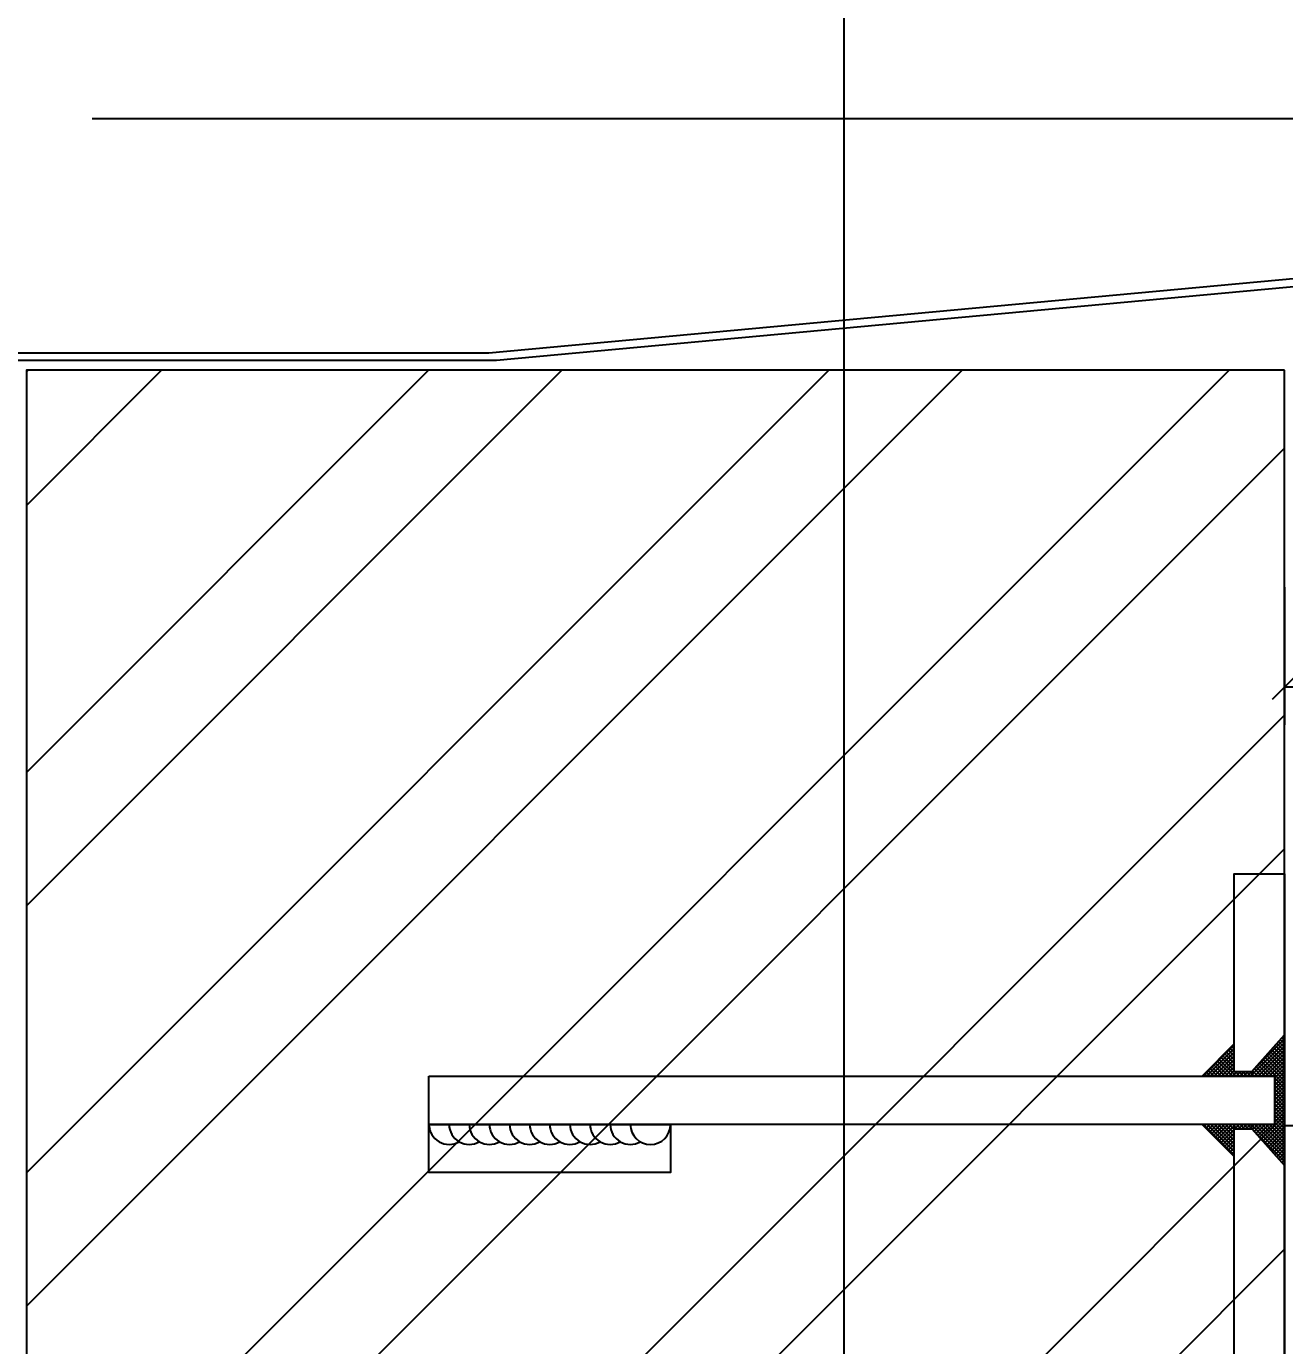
# Model space of a CAD drawing. Header units: millimetres. Extents: x 19684 to 58158, y -7929 to 13062.
# Drawn here: x 54377.2 to 54627.2, y 4635.5 to 4897.6 of the extents above; entities that cross this region are included whole.
import ezdxf

# ---------------------------------------------------------------- set-up
doc = ezdxf.new("R2010")
doc.units = ezdxf.units.MM
for name, color, linetype in [('A-剖面填充', 8, 'Continuous'), ('CASTFIX', 1, 'Continuous'), ('F-dim', 1, 'Continuous'), ('F-steel', 3, 'Continuous'), ('F-text', 7, 'Continuous'), ('Hatch', 8, 'Continuous'), ('STEEL', 34, 'Continuous')]:
    doc.layers.add(name, color=color, linetype=linetype)
doc.styles.add('Arial', font='arial.ttf')
doc.dimstyles.new('Arup4', dxfattribs={"dimscale": 5, "dimtxt": 1.2, "dimasz": 1, "dimexe": 1.5, "dimexo": 1.5, "dimgap": 1, "dimtad": 1, "dimdec": 0, "dimdsep": 46, "dimtxsty": 'Arial', "dimblk": 'OBLIQUE', "dimcen": 0, "dimclrd": 1, "dimclre": 1, "dimclrt": 7, "dimadec": 0, "dimazin": 0, "dimtfac": 1, "dimtdec": 0, "dimtix": 1, "dimtofl": 0, "dimtmove": 2, "dimatfit": 3, "dimfxl": 5, "dimtolj": 1, "dimtzin": 0, "dimlwd": -1, "dimlwe": -1, "dimarcsym": 0})

# ---------------------------------------------------------------- blocks, each defined once
blk = doc.blocks.new('A$C5DA14876')
at = {"layer": 'Hatch'}
h = blk.add_hatch(dxfattribs=at)
h.set_pattern_fill('ANSI37', color=256, scale=0.1625, angle=-180, style=0)
h.set_pattern_definition([(225, (-2230.93524, 1731.43416), (0.364822905, -0.364822905), []), (315, (-2230.93524, 1731.43416), (0.364822905, 0.364822905), [])])
h.paths.add_polyline_path([(0, -87.14), (0, -74.14), (-2, -74.14), (-2, -78.94), (-6.5, -78.94), (-6.5, -79.82)])
h.paths.add_polyline_path([(-10, -85.34), (-10, -78.94), (-16.4, -78.94)])
h.paths.add_polyline_path([(-10, -79.82), (-6.5, -79.82), (-6.5, -78.94), (-10, -78.94)])
h.paths.add_polyline_path([(-10, -69.26), (-6.5, -69.34), (-6.5, -68.45), (-10, -68.45)])
h.paths.add_polyline_path([(-6.5, -68.45), (-6.5, -69.34), (-2, -69.34), (-2, -74.14), (0, -74.14), (0, -61.14)])
h.paths.add_polyline_path([(-16.4, -69.34), (-10, -69.26), (-10, -62.94)])
at = {"layer": 'CASTFIX'}
for p, q in [((-6.5, -68.45), (0, -61.14)), ((-10, -62.94), (-16.4, -69.34)), ((-10, -68.45), (-6.5, -68.45)), ((-6.5, -68.45), (-6.5, -69.34)), ((-10, -85.34), (-16.4, -78.94)), ((-10, -79.82), (-6.5, -79.82)), ((-6.5, -79.82), (-6.5, -79.01)), ((-6.5, -79.82), (0, -87.14))]:
    blk.add_line(p, q, dxfattribs=at)
for points in [[(-10, -68.45), (-10, -29.14), (0, -29.14), (0, -329.14), (-10, -329.14), (-10, -290.14)], [(-10, -278.14), (-10, -78.94)]]:
    blk.add_lwpolyline(points, dxfattribs=at)
for points in [[(-170, -69.34), (-2, -69.34), (-2, -78.94), (-170, -78.94)], [(-170, -78.94), (-122, -78.94), (-122, -88.54), (-170, -88.54)]]:
    blk.add_lwpolyline(points, close=True, dxfattribs=at)
for centre, end in [((-166, -78.94), 300), ((-162, -78.94), 300), ((-158, -78.94), 300), ((-154, -78.94), 300), ((-150, -78.94), 300), ((-146, -78.94), 300), ((-142, -78.94), 300), ((-138, -78.94), 300), ((-134, -78.94), 300), ((-130, -78.94), 300), ((-126, -78.94), 0)]:
    blk.add_arc(centre, 4, 180, end, dxfattribs=at)
at = {"layer": 'STEEL'}
blk.add_lwpolyline([(25, -267.14), (174.53, -267.14, -0.414214), (185.03, -277.64), (185.03, -279.14), (0, -279.14), (0, -79.14), (1.5, -79.14, -0.414214), (12, -89.64), (12, -254.14, 0.414214)], format="xyb", close=True, dxfattribs=at)
blk = doc.blocks.new('_OBLIQUE')
at = {"color": 0, "linetype": 'ByBlock'}
blk.add_line((-0.5, -0.5), (0.5, 0.5), dxfattribs=at)
blk = doc.blocks.new('*D188')
at = {"color": 1, "linetype": 'Continuous', "transparency": 16777216}
for p, q in [((54627.24, 4786.21), (54627.24, 4758.88)), ((54727.24, 4428.93), (54727.24, 4773.88)), ((54627.24, 4766.38), (54727.24, 4766.38))]:
    blk.add_line(p, q, dxfattribs=at)
at = {"layer": 'Defpoints', "color": 0, "transparency": 16777216}
for p in [(54627.24, 4793.71), (54727.24, 4766.38), (54727.24, 4421.43)]:
    blk.add_point(p, dxfattribs=at)
at = {"color": 1, "transparency": 16777216, "xscale": 5, "yscale": 5, "zscale": 5, "rotation": 180}
blk.add_blockref('_OBLIQUE', (54627.24, 4766.38), dxfattribs=at)
at = {"color": 1, "transparency": 16777216, "xscale": 5, "yscale": 5, "zscale": 5}
blk.add_blockref('_OBLIQUE', (54727.24, 4766.38), dxfattribs=at)
at = {"color": 7, "transparency": 16777216, "insert": (54677.24, 4774.45), "char_height": 6, "attachment_point": 5, "style": 'Arial'}
blk.add_mtext('\\A1;100', dxfattribs=at)

msp = doc.modelspace()

# ---------------------------------------------------------------- hatches: boundary and pattern name
at = {"layer": 'A-剖面填充', "ltscale": 0.02}
h = msp.add_hatch(dxfattribs=at)
h.set_pattern_fill('ANSI32', color=256, scale=30)
h.set_pattern_definition([(45, (39628.713, 60243.11), (-39.774756, 39.774756), []), (45, (39655.23, 60243.11), (-39.774756, 39.774756), [])])
h.paths.add_polyline_path([(54627.24, 4829.3), (54377.24, 4829.3), (54377.24, 4429.3), (54627.24, 4429.3)])

# ---------------------------------------------------------------- linework, layer by layer
at = {"layer": 'F-dim'}
msp.add_line((54390.32, 4879.3), (57808.72, 4879.3), dxfattribs=at)
at = {"layer": 'F-steel', "ltscale": 250}
msp.add_lwpolyline([(54796.71, 4892.46), (54804.66, 4887.13), (54804.66, 4862.12), (54470.66, 4831.25), (54470.66, 4831.25), (54247.78, 4831.25), (54243, 4836.28), (54244.09, 4837.31), (54248.43, 4832.75), (54469.16, 4832.75), (54469.16, 4832.75), (54803.16, 4863.62), (54803.16, 4886.33), (54795.88, 4891.21)], close=True, dxfattribs=at)
at = {"layer": 'F-text'}
msp.add_lwpolyline([(54627.24, 4829.3), (54377.24, 4829.3), (54377.24, 4429.3), (54627.24, 4429.3)], close=True, dxfattribs=at)
at = {"layer": 'Hatch'}
for p, q in [((54539.74, 2684.46), (54539.74, 7416.16)), ((54539.74, 762.08), (54539.74, 6797.36))]:
    msp.add_line(p, q, dxfattribs=at)

# ---------------------------------------------------------------- block references
msp.add_blockref('A$C5DA14876', (54627.24, 4758.43))

# ---------------------------------------------------------------- dimensions: what is measured, and where the dimension line sits
dim = msp.add_linear_dim(base=(54727.24, 4766.38), p1=(54627.24, 4793.71), p2=(54727.24, 4421.43), dimstyle='Arup4')
dim.commit()
dim.dimension.update_dxf_attribs({"geometry": '*D188', "text_midpoint": (54677.24, 4774.45)})

doc.saveas('drawing.dxf')
